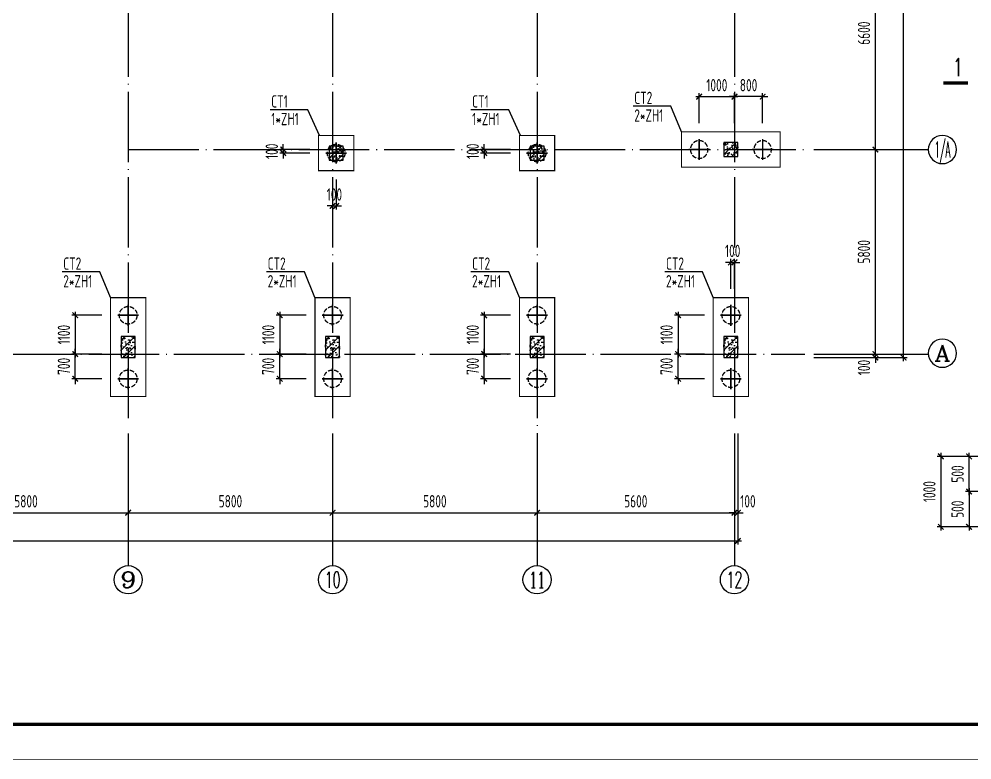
# Model space of a CAD drawing. Extents: x 287065 to 1473467, y 284802 to 344222.
# Drawn here: x 633351 to 660385, y 284802 to 305812 of the extents above; entities that cross this region are included whole.
import ezdxf
from ezdxf.enums import TextEntityAlignment as Align

# ---------------------------------------------------------------- set-up
doc = ezdxf.new("R2010")
doc.units = 0
doc.header["$LTSCALE"] = 1000
doc.linetypes.add('DASH', pattern=[0.35, 0.25, -0.1])
doc.linetypes.add('DOTE', pattern=[2.42, 2, -0.2, 0.02, -0.2])
doc.layers.get('0').update_dxf_attribs({"linetype": 'CONTINUOUS'})
doc.layers.get('DEFPOINTS').update_dxf_attribs({"linetype": 'CONTINUOUS'})
for name, color, linetype in [('AXIS', 8, 'DOTE'), ('AXIS_DIM', 3, 'CONTINUOUS'), ('AXIS_TEXT', 3, 'CONTINUOUS'), ('BASE', 7, 'CONTINUOUS'), ('COLU', 7, 'CONTINUOUS'), ('CT', 255, 'CONTINUOUS'), ('DIM', 3, 'CONTINUOUS'), ('DOTE', 8, 'DOTE'), ('FRAME', 3, 'CONTINUOUS'), ('TEXT', 7, 'CONTINUOUS'), ('TK', 211, 'CONTINUOUS'), ('ZJ', 1, 'CONTINUOUS'), ('柱涂实', 54, 'CONTINUOUS')]:
    doc.layers.add(name, color=color, linetype=linetype)
doc.styles.add('_TCH_AXIS', font='COMPLEX', dxfattribs={"bigfont": 'GBCBIG'})
doc.styles.add('COMPLEX', font='COMPLEX')
doc.styles.add('TSSD_Dimension', font='tssdeng.shx', dxfattribs={"width": 0.7, "bigfont": 'hztxt.shx'})
doc.styles.add('TSSD_Rein', font='tssdeng.shx', dxfattribs={"width": 0.7, "bigfont": 'hztxt.shx'})
doc.dimstyles.new('TSSD_100_100', dxfattribs={"dimtxt": 350, "dimasz": 150, "dimexe": 100, "dimexo": 250, "dimgap": 150, "dimtad": 1, "dimdec": 0, "dimzin": 0, "dimdsep": 46, "dimtxsty": 'TSSD_Dimension', "dimblk": 'ARCHTICK', "dimcen": 0, "dimdle": 100, "dimclrd": 3, "dimclre": 3, "dimclrt": 7, "dimadec": 0, "dimazin": 0, "dimtfac": 1, "dimtdec": 0, "dimtix": 1, "dimtmove": 2, "dimatfit": 3, "dimfxl": 100, "dimtolj": 1, "dimtzin": 0, "dimarcsym": 0})
doc.dimstyles.new('TSSD_50_100', dxfattribs={"dimtxt": 350, "dimasz": 150, "dimexe": 100, "dimexo": 250, "dimgap": 150, "dimtad": 1, "dimdec": 0, "dimlfac": 0.5, "dimzin": 0, "dimdsep": 46, "dimtxsty": 'TSSD_Dimension', "dimblk": 'ARCHTICK', "dimcen": 0, "dimdle": 100, "dimclrd": 3, "dimclre": 3, "dimclrt": 7, "dimadec": 0, "dimazin": 0, "dimtfac": 1, "dimtdec": 0, "dimtix": 1, "dimtmove": 2, "dimatfit": 3, "dimfxl": 100, "dimtolj": 1, "dimtzin": 0, "dimarcsym": 0})

# ---------------------------------------------------------------- blocks, each defined once
blk = doc.blocks.new('_ARCHTICK')
at = {"color": 0}
blk.add_lwpolyline([(-0.53, -0.53, 0.25, 0.25, 0), (0.53, 0.53, 0.5, 0.5, 0)], format="xyseb", dxfattribs=at)
blk = doc.blocks.new('*D24')
at = {"layer": 'AXIS_DIM', "color": 3, "lineweight": -2}
for p, q in [((630647, 294062), (630647, 291712)), ((636447, 294062), (636447, 291712)), ((630547, 291812), (636547, 291812))]:
    blk.add_line(p, q, dxfattribs=at)
at = {"layer": 'DEFPOINTS', "color": 0}
for p in [(630647, 294312), (636447, 294312), (636447, 291812)]:
    blk.add_point(p, dxfattribs=at)
at = {"layer": 'AXIS_DIM', "color": 3, "lineweight": -2, "xscale": 150, "yscale": 150, "zscale": 150, "rotation": 180}
blk.add_blockref('_ARCHTICK', (630647, 291812), dxfattribs=at)
at = {"layer": 'AXIS_DIM', "color": 3, "lineweight": -2, "xscale": 150, "yscale": 150, "zscale": 150}
blk.add_blockref('_ARCHTICK', (636447, 291812), dxfattribs=at)
at = {"layer": 'AXIS_DIM', "color": 7, "insert": (633547, 292137), "char_height": 350, "attachment_point": 5, "style": 'TSSD_Dimension'}
blk.add_mtext('\\A1;5800', dxfattribs=at)
blk = doc.blocks.new('*D25')
at = {"layer": 'AXIS_DIM', "color": 3, "lineweight": -2}
for p, q in [((636447, 294062), (636447, 291712)), ((642247, 294062), (642247, 291712)), ((636347, 291812), (642347, 291812))]:
    blk.add_line(p, q, dxfattribs=at)
at = {"layer": 'DEFPOINTS', "color": 0}
for p in [(636447, 294312), (642247, 294312), (642247, 291812)]:
    blk.add_point(p, dxfattribs=at)
at = {"layer": 'AXIS_DIM', "color": 3, "lineweight": -2, "xscale": 150, "yscale": 150, "zscale": 150, "rotation": 180}
blk.add_blockref('_ARCHTICK', (636447, 291812), dxfattribs=at)
at = {"layer": 'AXIS_DIM', "color": 3, "lineweight": -2, "xscale": 150, "yscale": 150, "zscale": 150}
blk.add_blockref('_ARCHTICK', (642247, 291812), dxfattribs=at)
at = {"layer": 'AXIS_DIM', "color": 7, "insert": (639347, 292137), "char_height": 350, "attachment_point": 5, "style": 'TSSD_Dimension'}
blk.add_mtext('\\A1;5800', dxfattribs=at)
blk = doc.blocks.new('*D26')
at = {"layer": 'AXIS_DIM', "color": 3, "lineweight": -2}
for p, q in [((642247, 294062), (642247, 291712)), ((648047, 294062), (648047, 291712)), ((642147, 291812), (648147, 291812))]:
    blk.add_line(p, q, dxfattribs=at)
at = {"layer": 'DEFPOINTS', "color": 0}
for p in [(642247, 294312), (648047, 294312), (648047, 291812)]:
    blk.add_point(p, dxfattribs=at)
at = {"layer": 'AXIS_DIM', "color": 3, "lineweight": -2, "xscale": 150, "yscale": 150, "zscale": 150, "rotation": 180}
blk.add_blockref('_ARCHTICK', (642247, 291812), dxfattribs=at)
at = {"layer": 'AXIS_DIM', "color": 3, "lineweight": -2, "xscale": 150, "yscale": 150, "zscale": 150}
blk.add_blockref('_ARCHTICK', (648047, 291812), dxfattribs=at)
at = {"layer": 'AXIS_DIM', "color": 7, "insert": (645147, 292137), "char_height": 350, "attachment_point": 5, "style": 'TSSD_Dimension'}
blk.add_mtext('\\A1;5800', dxfattribs=at)
blk = doc.blocks.new('*D27')
at = {"layer": 'AXIS_DIM', "color": 3, "lineweight": -2}
for p, q in [((648047, 294062), (648047, 291712)), ((653647, 294062), (653647, 291712)), ((647947, 291812), (653747, 291812))]:
    blk.add_line(p, q, dxfattribs=at)
at = {"layer": 'DEFPOINTS', "color": 0}
for p in [(648047, 294312), (653647, 294312), (653647, 291812)]:
    blk.add_point(p, dxfattribs=at)
at = {"layer": 'AXIS_DIM', "color": 3, "lineweight": -2, "xscale": 150, "yscale": 150, "zscale": 150, "rotation": 180}
blk.add_blockref('_ARCHTICK', (648047, 291812), dxfattribs=at)
at = {"layer": 'AXIS_DIM', "color": 3, "lineweight": -2, "xscale": 150, "yscale": 150, "zscale": 150}
blk.add_blockref('_ARCHTICK', (653647, 291812), dxfattribs=at)
at = {"layer": 'AXIS_DIM', "color": 7, "insert": (650847, 292137), "char_height": 350, "attachment_point": 5, "style": 'TSSD_Dimension'}
blk.add_mtext('\\A1;5600', dxfattribs=at)
blk = doc.blocks.new('*D28')
at = {"layer": 'AXIS_DIM', "color": 3, "lineweight": -2}
for p, q in [((653647, 294062), (653647, 291712)), ((653747, 294062), (653747, 291712)), ((653647, 291812), (653497, 291812)), ((653647, 291812), (653747, 291812)), ((653747, 291812), (653897, 291812))]:
    blk.add_line(p, q, dxfattribs=at)
at = {"layer": 'DEFPOINTS', "color": 0}
for p in [(653647, 294312), (653747, 294312), (653747, 291812)]:
    blk.add_point(p, dxfattribs=at)
at = {"layer": 'AXIS_DIM', "color": 3, "lineweight": -2, "xscale": 150, "yscale": 150, "zscale": 150}
blk.add_blockref('_ARCHTICK', (653647, 291812), dxfattribs=at)
at = {"layer": 'AXIS_DIM', "color": 3, "lineweight": -2, "xscale": 150, "yscale": 150, "zscale": 150, "rotation": 180}
blk.add_blockref('_ARCHTICK', (653747, 291812), dxfattribs=at)
at = {"layer": 'AXIS_DIM', "color": 7, "insert": (654029, 292137), "char_height": 350, "attachment_point": 5, "style": 'TSSD_Dimension'}
blk.add_mtext('\\A1;100', dxfattribs=at)
blk = doc.blocks.new('*D29')
at = {"layer": 'AXIS_DIM', "color": 3, "lineweight": -2}
for p, q in [((591247, 294062), (591247, 290912)), ((653747, 294062), (653747, 290912)), ((591147, 291012), (653847, 291012))]:
    blk.add_line(p, q, dxfattribs=at)
at = {"layer": 'DEFPOINTS', "color": 0}
for p in [(591247, 294312), (653747, 294312), (653747, 291012)]:
    blk.add_point(p, dxfattribs=at)
at = {"layer": 'AXIS_DIM', "color": 3, "lineweight": -2, "xscale": 150, "yscale": 150, "zscale": 150, "rotation": 180}
blk.add_blockref('_ARCHTICK', (591247, 291012), dxfattribs=at)
at = {"layer": 'AXIS_DIM', "color": 3, "lineweight": -2, "xscale": 150, "yscale": 150, "zscale": 150}
blk.add_blockref('_ARCHTICK', (653747, 291012), dxfattribs=at)
at = {"layer": 'AXIS_DIM', "color": 7, "insert": (622497, 291337), "char_height": 350, "attachment_point": 5, "style": 'TSSD_Dimension'}
blk.add_mtext('\\A1;62500', dxfattribs=at)
blk = doc.blocks.new('_AXISO')
blk.add_circle((0, 0), 0.5)
at = {"layer": 'AXIS_TEXT', "style": 'COMPLEX', "width": 1.041667}
blk.add_attdef('A', text='', height=0.56, dxfattribs=at).set_placement((-0.25, -0.28), (0.25, -0.28), align=Align.FIT)
blk = doc.blocks.new('*D39')
at = {"layer": 'DEFPOINTS', "color": 0}
for p in [(642247, 301512), (642347, 301512), (642347, 300512)]:
    blk.add_point(p, dxfattribs=at)
at = {"layer": 'DIM', "color": 3, "lineweight": -2}
for p, q in [((642247, 301262), (642247, 300412)), ((642347, 301262), (642347, 300412)), ((642247, 300512), (642097, 300512)), ((642247, 300512), (642347, 300512)), ((642347, 300512), (642497, 300512))]:
    blk.add_line(p, q, dxfattribs=at)
at = {"layer": 'DIM', "color": 3, "lineweight": -2, "xscale": 150, "yscale": 150, "zscale": 150}
blk.add_blockref('_ARCHTICK', (642247, 300512), dxfattribs=at)
at = {"layer": 'DIM', "color": 3, "lineweight": -2, "xscale": 150, "yscale": 150, "zscale": 150, "rotation": 180}
blk.add_blockref('_ARCHTICK', (642347, 300512), dxfattribs=at)
at = {"layer": 'DIM', "color": 7, "insert": (642297, 300837), "char_height": 350, "attachment_point": 5, "style": 'TSSD_Dimension'}
blk.add_mtext('\\A1;100', dxfattribs=at)
blk = doc.blocks.new('*D40')
at = {"layer": 'DEFPOINTS', "color": 0}
for p in [(640847, 302012), (641847, 302112), (641847, 302012)]:
    blk.add_point(p, dxfattribs=at)
at = {"layer": 'DIM', "color": 3, "lineweight": -2}
for p, q in [((640847, 302112), (640847, 302262)), ((641597, 302112), (640747, 302112)), ((641597, 302012), (640747, 302012)), ((640847, 302112), (640847, 302012)), ((640847, 302012), (640847, 301862))]:
    blk.add_line(p, q, dxfattribs=at)
at = {"layer": 'DIM', "color": 3, "lineweight": -2, "xscale": 150, "yscale": 150, "zscale": 150}
for p, rotation in [((640847, 302112), 270), ((640847, 302012), 90)]:
    blk.add_blockref('_ARCHTICK', p, dxfattribs=dict(at, rotation=rotation))
at = {"layer": 'DIM', "color": 7, "insert": (640522, 302062), "char_height": 350, "attachment_point": 5, "rotation": 90, "style": 'TSSD_Dimension'}
blk.add_mtext('\\A1;100', dxfattribs=at)
blk = doc.blocks.new('*D41')
at = {"layer": 'DEFPOINTS', "color": 0}
for p in [(646547, 302012), (647547, 302112), (647547, 302012)]:
    blk.add_point(p, dxfattribs=at)
at = {"layer": 'DIM', "color": 3, "lineweight": -2}
for p, q in [((646547, 302112), (646547, 302262)), ((647297, 302112), (646447, 302112)), ((647297, 302012), (646447, 302012)), ((646547, 302112), (646547, 302012)), ((646547, 302012), (646547, 301862))]:
    blk.add_line(p, q, dxfattribs=at)
at = {"layer": 'DIM', "color": 3, "lineweight": -2, "xscale": 150, "yscale": 150, "zscale": 150}
for p, rotation in [((646547, 302112), 270), ((646547, 302012), 90)]:
    blk.add_blockref('_ARCHTICK', p, dxfattribs=dict(at, rotation=rotation))
at = {"layer": 'DIM', "color": 7, "insert": (646222, 302062), "char_height": 350, "attachment_point": 5, "rotation": 90, "style": 'TSSD_Dimension'}
blk.add_mtext('\\A1;100', dxfattribs=at)
blk = doc.blocks.new('TK-A2+(1041X420)')
at = {"layer": 'FRAME'}
for points in [[(529133, 349852, 20, 20, 0), (529133, 307852, 20, 20, 0), (633223, 307852, 20, 20, 0), (633223, 349852, 20, 20, 0)], [(531633, 348852, 100, 100, 0), (531633, 308852, 100, 100, 0), (632223, 308852, 100, 100, 0), (632223, 348852, 100, 100, 0)]]:
    blk.add_lwpolyline(points, format="xyseb", close=True, dxfattribs=at)
blk = doc.blocks.new('*D68')
at = {"layer": 'DEFPOINTS', "color": 0}
for p in [(660303, 293411), (661503, 293411), (661503, 292411)]:
    blk.add_point(p, dxfattribs=at)
at = {"layer": 'DIM', "color": 3, "lineweight": -2}
for p, q in [((661253, 293411), (660203, 293411)), ((660303, 292311), (660303, 293511)), ((661253, 292411), (660203, 292411))]:
    blk.add_line(p, q, dxfattribs=at)
at = {"layer": 'DIM', "color": 3, "lineweight": -2, "xscale": 150, "yscale": 150, "zscale": 150}
for p, rotation in [((660303, 293411), 90), ((660303, 292411), 270)]:
    blk.add_blockref('_ARCHTICK', p, dxfattribs=dict(at, rotation=rotation))
at = {"layer": 'DIM', "color": 7, "insert": (659978, 292911), "char_height": 350, "attachment_point": 5, "rotation": 90, "style": 'TSSD_Dimension'}
blk.add_mtext('\\A1;500', dxfattribs=at)
blk = doc.blocks.new('*D69')
at = {"layer": 'DEFPOINTS', "color": 0}
for p in [(661503, 292411), (660303, 291411), (661503, 291411)]:
    blk.add_point(p, dxfattribs=at)
at = {"layer": 'DIM', "color": 3, "lineweight": -2}
for p, q in [((660303, 292511), (660303, 291311)), ((661253, 292411), (660203, 292411)), ((661253, 291411), (660203, 291411))]:
    blk.add_line(p, q, dxfattribs=at)
at = {"layer": 'DIM', "color": 3, "lineweight": -2, "xscale": 150, "yscale": 150, "zscale": 150}
for p, rotation in [((660303, 292411), 90), ((660303, 291411), 270)]:
    blk.add_blockref('_ARCHTICK', p, dxfattribs=dict(at, rotation=rotation))
at = {"layer": 'DIM', "color": 7, "insert": (659978, 291911), "char_height": 350, "attachment_point": 5, "rotation": 90, "style": 'TSSD_Dimension'}
blk.add_mtext('\\A1;500', dxfattribs=at)
blk = doc.blocks.new('*D70')
at = {"layer": 'DEFPOINTS', "color": 0}
for p in [(661503, 293411), (659503, 291411), (661503, 291411)]:
    blk.add_point(p, dxfattribs=at)
at = {"layer": 'DIM', "color": 3, "lineweight": -2}
for p, q in [((661253, 293411), (659403, 293411)), ((659503, 293511), (659503, 291311)), ((661253, 291411), (659403, 291411))]:
    blk.add_line(p, q, dxfattribs=at)
at = {"layer": 'DIM', "color": 3, "lineweight": -2, "xscale": 150, "yscale": 150, "zscale": 150}
for p, rotation in [((659503, 293411), 90), ((659503, 291411), 270)]:
    blk.add_blockref('_ARCHTICK', p, dxfattribs=dict(at, rotation=rotation))
at = {"layer": 'DIM', "color": 7, "insert": (659178, 292411), "char_height": 350, "attachment_point": 5, "rotation": 90, "style": 'TSSD_Dimension'}
blk.add_mtext('\\A1;1000', dxfattribs=at)
blk = doc.blocks.new('*D81')
at = {"layer": 'DEFPOINTS', "color": 0}
for p in [(653647, 303612), (652647, 302612), (653647, 302612)]:
    blk.add_point(p, dxfattribs=at)
at = {"layer": 'DIM', "color": 3, "lineweight": -2}
for p, q in [((652547, 303612), (653747, 303612)), ((652647, 302862), (652647, 303712)), ((653647, 302862), (653647, 303712))]:
    blk.add_line(p, q, dxfattribs=at)
at = {"layer": 'DIM', "color": 3, "lineweight": -2, "xscale": 150, "yscale": 150, "zscale": 150, "rotation": 180}
blk.add_blockref('_ARCHTICK', (652647, 303612), dxfattribs=at)
at = {"layer": 'DIM', "color": 3, "lineweight": -2, "xscale": 150, "yscale": 150, "zscale": 150}
blk.add_blockref('_ARCHTICK', (653647, 303612), dxfattribs=at)
at = {"layer": 'DIM', "color": 7, "insert": (653147, 303937), "char_height": 350, "attachment_point": 5, "style": 'TSSD_Dimension'}
blk.add_mtext('\\A1;1000', dxfattribs=at)
blk = doc.blocks.new('A$C763315A6')
at = {"layer": 'CT', "const_width": 30}
blk.add_lwpolyline([(965, 2765), (-35, 2765), (-35, -35), (965, -35)], close=True, dxfattribs=at)
at = {"layer": 'DOTE', "ltscale": 0.1, "const_width": 45}
for points in [[(465, 2565), (465, 1965)], [(165, 2265), (765, 2265)], [(465, 765), (465, 165)], [(165, 465), (765, 465)]]:
    blk.add_lwpolyline(points, dxfattribs=at)
at = {"layer": 'ZJ', "linetype": 'DASH', "ltscale": 0.5}
for centre in [(465, 2265), (465, 465)]:
    blk.add_circle(centre, 250, dxfattribs=at)
blk = doc.blocks.new('*D82')
at = {"layer": 'DEFPOINTS', "color": 0}
for p in [(653647, 303612), (653647, 302612), (654447, 302612)]:
    blk.add_point(p, dxfattribs=at)
at = {"layer": 'DIM', "color": 3, "lineweight": -2}
for p, q in [((653647, 303612), (653497, 303612)), ((653647, 302862), (653647, 303712)), ((654447, 303612), (653647, 303612)), ((654447, 302862), (654447, 303712)), ((654447, 303612), (654597, 303612))]:
    blk.add_line(p, q, dxfattribs=at)
at = {"layer": 'DIM', "color": 3, "lineweight": -2, "xscale": 150, "yscale": 150, "zscale": 150}
blk.add_blockref('_ARCHTICK', (653647, 303612), dxfattribs=at)
at = {"layer": 'DIM', "color": 3, "lineweight": -2, "xscale": 150, "yscale": 150, "zscale": 150, "rotation": 180}
blk.add_blockref('_ARCHTICK', (654447, 303612), dxfattribs=at)
at = {"layer": 'DIM', "color": 7, "insert": (654047, 303937), "char_height": 350, "attachment_point": 5, "style": 'TSSD_Dimension'}
blk.add_mtext('\\A1;800', dxfattribs=at)
blk = doc.blocks.new('*D84')
at = {"layer": 'DEFPOINTS', "color": 0}
for p in [(647547, 297412), (646547, 296312), (647547, 296312)]:
    blk.add_point(p, dxfattribs=at)
at = {"layer": 'DIM', "color": 3, "lineweight": -2}
for p, q in [((647297, 297412), (646447, 297412)), ((646547, 297512), (646547, 296212)), ((647297, 296312), (646447, 296312))]:
    blk.add_line(p, q, dxfattribs=at)
at = {"layer": 'DIM', "color": 3, "lineweight": -2, "xscale": 150, "yscale": 150, "zscale": 150}
for p, rotation in [((646547, 297412), 90), ((646547, 296312), 270)]:
    blk.add_blockref('_ARCHTICK', p, dxfattribs=dict(at, rotation=rotation))
at = {"layer": 'DIM', "color": 7, "insert": (646222, 296862), "char_height": 350, "attachment_point": 5, "rotation": 90, "style": 'TSSD_Dimension'}
blk.add_mtext('\\A1;1100', dxfattribs=at)
blk = doc.blocks.new('*D85')
at = {"layer": 'DEFPOINTS', "color": 0}
for p in [(646547, 296312), (647547, 296312), (647547, 295612)]:
    blk.add_point(p, dxfattribs=at)
at = {"layer": 'DIM', "color": 3, "lineweight": -2}
for p, q in [((647297, 296312), (646447, 296312)), ((646547, 296312), (646547, 296462)), ((646547, 295612), (646547, 296312)), ((647297, 295612), (646447, 295612)), ((646547, 295612), (646547, 295462))]:
    blk.add_line(p, q, dxfattribs=at)
at = {"layer": 'DIM', "color": 3, "lineweight": -2, "xscale": 150, "yscale": 150, "zscale": 150}
for p, rotation in [((646547, 296312), 270), ((646547, 295612), 90)]:
    blk.add_blockref('_ARCHTICK', p, dxfattribs=dict(at, rotation=rotation))
at = {"layer": 'DIM', "color": 7, "insert": (646222, 295962), "char_height": 350, "attachment_point": 5, "rotation": 90, "style": 'TSSD_Dimension'}
blk.add_mtext('\\A1;700', dxfattribs=at)
blk = doc.blocks.new('*D88')
at = {"layer": 'DEFPOINTS', "color": 0}
for p in [(653047, 297412), (652047, 296312), (653047, 296312)]:
    blk.add_point(p, dxfattribs=at)
at = {"layer": 'DIM', "color": 3, "lineweight": -2}
for p, q in [((652797, 297412), (651947, 297412)), ((652047, 297512), (652047, 296212)), ((652797, 296312), (651947, 296312))]:
    blk.add_line(p, q, dxfattribs=at)
at = {"layer": 'DIM', "color": 3, "lineweight": -2, "xscale": 150, "yscale": 150, "zscale": 150}
for p, rotation in [((652047, 297412), 90), ((652047, 296312), 270)]:
    blk.add_blockref('_ARCHTICK', p, dxfattribs=dict(at, rotation=rotation))
at = {"layer": 'DIM', "color": 7, "insert": (651722, 296862), "char_height": 350, "attachment_point": 5, "rotation": 90, "style": 'TSSD_Dimension'}
blk.add_mtext('\\A1;1100', dxfattribs=at)
blk = doc.blocks.new('*D89')
at = {"layer": 'DEFPOINTS', "color": 0}
for p in [(652047, 296312), (653047, 296312), (653047, 295612)]:
    blk.add_point(p, dxfattribs=at)
at = {"layer": 'DIM', "color": 3, "lineweight": -2}
for p, q in [((652797, 296312), (651947, 296312)), ((652047, 296312), (652047, 296462)), ((652047, 295612), (652047, 296312)), ((652797, 295612), (651947, 295612)), ((652047, 295612), (652047, 295462))]:
    blk.add_line(p, q, dxfattribs=at)
at = {"layer": 'DIM', "color": 3, "lineweight": -2, "xscale": 150, "yscale": 150, "zscale": 150}
for p, rotation in [((652047, 296312), 270), ((652047, 295612), 90)]:
    blk.add_blockref('_ARCHTICK', p, dxfattribs=dict(at, rotation=rotation))
at = {"layer": 'DIM', "color": 7, "insert": (651722, 295962), "char_height": 350, "attachment_point": 5, "rotation": 90, "style": 'TSSD_Dimension'}
blk.add_mtext('\\A1;700', dxfattribs=at)
blk = doc.blocks.new('*D92')
at = {"layer": 'DEFPOINTS', "color": 0}
for p in [(653647, 298912), (653547, 297912), (653647, 297912)]:
    blk.add_point(p, dxfattribs=at)
at = {"layer": 'DIM', "color": 3, "lineweight": -2}
for p, q in [((653547, 298162), (653547, 299012)), ((653647, 298162), (653647, 299012)), ((653547, 298912), (653397, 298912)), ((653547, 298912), (653647, 298912)), ((653647, 298912), (653797, 298912))]:
    blk.add_line(p, q, dxfattribs=at)
at = {"layer": 'DIM', "color": 3, "lineweight": -2, "xscale": 150, "yscale": 150, "zscale": 150}
blk.add_blockref('_ARCHTICK', (653547, 298912), dxfattribs=at)
at = {"layer": 'DIM', "color": 3, "lineweight": -2, "xscale": 150, "yscale": 150, "zscale": 150, "rotation": 180}
blk.add_blockref('_ARCHTICK', (653647, 298912), dxfattribs=at)
at = {"layer": 'DIM', "color": 7, "insert": (653597, 299237), "char_height": 350, "attachment_point": 5, "style": 'TSSD_Dimension'}
blk.add_mtext('\\A1;100', dxfattribs=at)
blk = doc.blocks.new('*D93')
at = {"layer": 'DEFPOINTS', "color": 0}
for p in [(641747, 297412), (640747, 296312), (641747, 296312)]:
    blk.add_point(p, dxfattribs=at)
at = {"layer": 'DIM', "color": 3, "lineweight": -2}
for p, q in [((641497, 297412), (640647, 297412)), ((640747, 297512), (640747, 296212)), ((641497, 296312), (640647, 296312))]:
    blk.add_line(p, q, dxfattribs=at)
at = {"layer": 'DIM', "color": 3, "lineweight": -2, "xscale": 150, "yscale": 150, "zscale": 150}
for p, rotation in [((640747, 297412), 90), ((640747, 296312), 270)]:
    blk.add_blockref('_ARCHTICK', p, dxfattribs=dict(at, rotation=rotation))
at = {"layer": 'DIM', "color": 7, "insert": (640422, 296862), "char_height": 350, "attachment_point": 5, "rotation": 90, "style": 'TSSD_Dimension'}
blk.add_mtext('\\A1;1100', dxfattribs=at)
blk = doc.blocks.new('*D94')
at = {"layer": 'DEFPOINTS', "color": 0}
for p in [(640747, 296312), (641747, 296312), (641747, 295612)]:
    blk.add_point(p, dxfattribs=at)
at = {"layer": 'DIM', "color": 3, "lineweight": -2}
for p, q in [((641497, 296312), (640647, 296312)), ((640747, 296312), (640747, 296462)), ((640747, 295612), (640747, 296312)), ((641497, 295612), (640647, 295612)), ((640747, 295612), (640747, 295462))]:
    blk.add_line(p, q, dxfattribs=at)
at = {"layer": 'DIM', "color": 3, "lineweight": -2, "xscale": 150, "yscale": 150, "zscale": 150}
for p, rotation in [((640747, 296312), 270), ((640747, 295612), 90)]:
    blk.add_blockref('_ARCHTICK', p, dxfattribs=dict(at, rotation=rotation))
at = {"layer": 'DIM', "color": 7, "insert": (640422, 295962), "char_height": 350, "attachment_point": 5, "rotation": 90, "style": 'TSSD_Dimension'}
blk.add_mtext('\\A1;700', dxfattribs=at)
blk = doc.blocks.new('*D97')
at = {"layer": 'DEFPOINTS', "color": 0}
for p in [(635947, 297412), (634947, 296312), (635947, 296312)]:
    blk.add_point(p, dxfattribs=at)
at = {"layer": 'DIM', "color": 3, "lineweight": -2}
for p, q in [((635697, 297412), (634847, 297412)), ((634947, 297512), (634947, 296212)), ((635697, 296312), (634847, 296312))]:
    blk.add_line(p, q, dxfattribs=at)
at = {"layer": 'DIM', "color": 3, "lineweight": -2, "xscale": 150, "yscale": 150, "zscale": 150}
for p, rotation in [((634947, 297412), 90), ((634947, 296312), 270)]:
    blk.add_blockref('_ARCHTICK', p, dxfattribs=dict(at, rotation=rotation))
at = {"layer": 'DIM', "color": 7, "insert": (634622, 296862), "char_height": 350, "attachment_point": 5, "rotation": 90, "style": 'TSSD_Dimension'}
blk.add_mtext('\\A1;1100', dxfattribs=at)
blk = doc.blocks.new('*D98')
at = {"layer": 'DEFPOINTS', "color": 0}
for p in [(634947, 296312), (635947, 296312), (635947, 295612)]:
    blk.add_point(p, dxfattribs=at)
at = {"layer": 'DIM', "color": 3, "lineweight": -2}
for p, q in [((635697, 296312), (634847, 296312)), ((634947, 296312), (634947, 296462)), ((634947, 295612), (634947, 296312)), ((635697, 295612), (634847, 295612)), ((634947, 295612), (634947, 295462))]:
    blk.add_line(p, q, dxfattribs=at)
at = {"layer": 'DIM', "color": 3, "lineweight": -2, "xscale": 150, "yscale": 150, "zscale": 150}
for p, rotation in [((634947, 296312), 270), ((634947, 295612), 90)]:
    blk.add_blockref('_ARCHTICK', p, dxfattribs=dict(at, rotation=rotation))
at = {"layer": 'DIM', "color": 7, "insert": (634622, 295962), "char_height": 350, "attachment_point": 5, "rotation": 90, "style": 'TSSD_Dimension'}
blk.add_mtext('\\A1;700', dxfattribs=at)
blk = doc.blocks.new('*D126')
at = {"layer": 'AXIS_DIM', "color": 3, "lineweight": -2}
for p, q in [((655897, 296312), (657747, 296312)), ((657647, 296312), (657647, 296462)), ((657647, 296212), (657647, 296312)), ((655897, 296212), (657747, 296212)), ((657647, 296212), (657647, 296062))]:
    blk.add_line(p, q, dxfattribs=at)
at = {"layer": 'DEFPOINTS', "color": 0}
for p in [(655647, 296312), (657647, 296312), (655647, 296212)]:
    blk.add_point(p, dxfattribs=at)
at = {"layer": 'AXIS_DIM', "color": 3, "lineweight": -2, "xscale": 150, "yscale": 150, "zscale": 150}
for p, rotation in [((657647, 296312), 270), ((657647, 296212), 90)]:
    blk.add_blockref('_ARCHTICK', p, dxfattribs=dict(at, rotation=rotation))
at = {"layer": 'AXIS_DIM', "color": 7, "insert": (657322, 295929), "char_height": 350, "attachment_point": 5, "rotation": 90, "style": 'TSSD_Dimension'}
blk.add_mtext('\\A1;100', dxfattribs=at)
blk = doc.blocks.new('*D127')
at = {"layer": 'AXIS_DIM', "color": 3, "lineweight": -2}
for p, q in [((655897, 302112), (657747, 302112)), ((657647, 296212), (657647, 302212)), ((655897, 296312), (657747, 296312))]:
    blk.add_line(p, q, dxfattribs=at)
at = {"layer": 'DEFPOINTS', "color": 0}
for p in [(655647, 302112), (657647, 302112), (655647, 296312)]:
    blk.add_point(p, dxfattribs=at)
at = {"layer": 'AXIS_DIM', "color": 3, "lineweight": -2, "xscale": 150, "yscale": 150, "zscale": 150}
for p, rotation in [((657647, 302112), 90), ((657647, 296312), 270)]:
    blk.add_blockref('_ARCHTICK', p, dxfattribs=dict(at, rotation=rotation))
at = {"layer": 'AXIS_DIM', "color": 7, "insert": (657322, 299212), "char_height": 350, "attachment_point": 5, "rotation": 90, "style": 'TSSD_Dimension'}
blk.add_mtext('\\A1;5800', dxfattribs=at)
blk = doc.blocks.new('*D128')
at = {"layer": 'AXIS_DIM', "color": 3, "lineweight": -2}
for p, q in [((657647, 302012), (657647, 308812)), ((655897, 308712), (657747, 308712)), ((655897, 302112), (657747, 302112))]:
    blk.add_line(p, q, dxfattribs=at)
at = {"layer": 'DEFPOINTS', "color": 0}
for p in [(655647, 308712), (657647, 308712), (655647, 302112)]:
    blk.add_point(p, dxfattribs=at)
at = {"layer": 'AXIS_DIM', "color": 3, "lineweight": -2, "xscale": 150, "yscale": 150, "zscale": 150}
for p, rotation in [((657647, 308712), 90), ((657647, 302112), 270)]:
    blk.add_blockref('_ARCHTICK', p, dxfattribs=dict(at, rotation=rotation))
at = {"layer": 'AXIS_DIM', "color": 7, "insert": (657322, 305412), "char_height": 350, "attachment_point": 5, "rotation": 90, "style": 'TSSD_Dimension'}
blk.add_mtext('\\A1;6600', dxfattribs=at)
blk = doc.blocks.new('*D132')
at = {"layer": 'AXIS_DIM', "color": 3, "lineweight": -2}
for p, q in [((655897, 321212), (658547, 321212)), ((658447, 296112), (658447, 321312)), ((655897, 296212), (658547, 296212))]:
    blk.add_line(p, q, dxfattribs=at)
at = {"layer": 'DEFPOINTS', "color": 0}
for p in [(655647, 321212), (658447, 321212), (655647, 296212)]:
    blk.add_point(p, dxfattribs=at)
at = {"layer": 'AXIS_DIM', "color": 3, "lineweight": -2, "xscale": 150, "yscale": 150, "zscale": 150}
for p, rotation in [((658447, 321212), 90), ((658447, 296212), 270)]:
    blk.add_blockref('_ARCHTICK', p, dxfattribs=dict(at, rotation=rotation))
at = {"layer": 'AXIS_DIM', "color": 7, "insert": (658122, 308712), "char_height": 350, "attachment_point": 5, "rotation": 90, "style": 'TSSD_Dimension'}
blk.add_mtext('\\A1;25000', dxfattribs=at)

msp = doc.modelspace()

# ---------------------------------------------------------------- hatches: boundary and pattern name
at = {"layer": '柱涂实'}
h = msp.add_hatch(dxfattribs=at)
h.set_pattern_fill('ARMORED', color=8, scale=40, style=0)
h.set_pattern_definition([(50, (272335, 247072.5), (286.90407, -25.10085), [30, -330]), (355, (272335, 247072.5), (-55.50053, 300.87685), [24, -264]), (100.4514, (272358.9, 247070.4), (231.40375, 275.77582), [25.49608, -280.45684]), (46.1842, (272335, 247152.5), (426.89642, -66.2076), [45, -495]), (96.6356, (272370.57, 247147), (373.8651, 389.64715), [38.2441, -420.6852]), (351.1842, (272335, 247152.5), (373.8648, 389.64744), [36, -396]), (21, (272375, 247132.5), (238.76282, -161.04756), [30, -330]), (326, (272375, 247132.5), (97.32613, 290.06002), [24, -264]), (71.4514, (272394.9, 247119.08), (336.08905, 129.0122), [25.49608, -280.45684]), (37.5, (272335, 247072.5), (4.863942, 133.157542), [0, -260.8, 0, -268, 0, -265]), (7.5, (272335, 247072.5), (105.227815, 157.764685), [0, -152.8, 0, -254.8, 0, -101]), (327.5, (272245.8, 247072.5), (213.528974, -9.02195), [0, -100, 0, -312, 0, -414]), (317.5, (272205.8, 247072.5), (233.27447, 40.04199), [0, -130, 0, -207.2, 0, -294]), (45, (272335, 247072.5), (-141.42136, 141.42136), [])])
h.paths.add_polyline_path([(653746.971, 301911.708), (653746.971, 302311.708), (653346.971, 302311.708), (653346.971, 301911.708)])
h = msp.add_hatch(dxfattribs=at)
h.set_pattern_fill('ARMORED', color=8, scale=40, style=0)
h.set_pattern_definition([(50, (261135, 246972.5), (286.90407, -25.10085), [30, -330]), (355, (261135, 246972.5), (-55.50053, 300.87685), [24, -264]), (100.4514, (261158.9, 246970.4), (231.40375, 275.77582), [25.49608, -280.45684]), (46.1842, (261135, 247052.5), (426.89642, -66.2076), [45, -495]), (96.6356, (261170.57, 247047), (373.8651, 389.64715), [38.2441, -420.6852]), (351.1842, (261135, 247052.5), (373.8648, 389.64744), [36, -396]), (21, (261175, 247032.5), (238.76282, -161.04756), [30, -330]), (326, (261175, 247032.5), (97.32613, 290.06002), [24, -264]), (71.4514, (261194.9, 247019.08), (336.08905, 129.0122), [25.49608, -280.45684]), (37.5, (261135, 246972.5), (4.863942, 133.157542), [0, -260.8, 0, -268, 0, -265]), (7.5, (261135, 246972.5), (105.227815, 157.764685), [0, -152.8, 0, -254.8, 0, -101]), (327.5, (261045.8, 246972.5), (213.528974, -9.02195), [0, -100, 0, -312, 0, -414]), (317.5, (261005.8, 246972.5), (233.27447, 40.04199), [0, -130, 0, -207.2, 0, -294]), (45, (261135, 246972.5), (-141.42136, 141.42136), [])])
h.paths.add_polyline_path([(642546.971, 301811.708), (642546.971, 302211.708), (642146.971, 302211.708), (642146.971, 301811.708)])
h = msp.add_hatch(dxfattribs=at)
h.set_pattern_fill('ARMORED', color=8, scale=40, style=0)
h.set_pattern_definition([(50, (266835, 246972.5), (286.90407, -25.10085), [30, -330]), (355, (266835, 246972.5), (-55.50053, 300.87685), [24, -264]), (100.4514, (266858.9, 246970.4), (231.40375, 275.77582), [25.49608, -280.45684]), (46.1842, (266835, 247052.5), (426.89642, -66.2076), [45, -495]), (96.6356, (266870.57, 247047), (373.8651, 389.64715), [38.2441, -420.6852]), (351.1842, (266835, 247052.5), (373.8648, 389.64744), [36, -396]), (21, (266875, 247032.5), (238.76282, -161.04756), [30, -330]), (326, (266875, 247032.5), (97.32613, 290.06002), [24, -264]), (71.4514, (266894.9, 247019.08), (336.08905, 129.0122), [25.49608, -280.45684]), (37.5, (266835, 246972.5), (4.863942, 133.157542), [0, -260.8, 0, -268, 0, -265]), (7.5, (266835, 246972.5), (105.227815, 157.764685), [0, -152.8, 0, -254.8, 0, -101]), (327.5, (266745.8, 246972.5), (213.528974, -9.02195), [0, -100, 0, -312, 0, -414]), (317.5, (266705.8, 246972.5), (233.27447, 40.04199), [0, -130, 0, -207.2, 0, -294]), (45, (266835, 246972.5), (-141.42136, 141.42136), [])])
h.paths.add_polyline_path([(648246.971, 301811.708), (648246.971, 302211.708), (647846.971, 302211.708), (647846.971, 301811.708)])
h = msp.add_hatch(dxfattribs=at)
h.set_pattern_fill('ARMORED', color=8, scale=40, style=0)
h.set_pattern_definition([(50, (42624.25, 37123.48), (286.90407, -25.10085), [30, -330]), (355, (42624.25, 37123.48), (-55.50053, 300.87685), [24, -264]), (100.4514, (42648.16, 37121.4), (231.40375, 275.77582), [25.49608, -280.45684]), (46.1842, (42624.25, 37203.5), (426.89642, -66.2076), [45, -495]), (96.6356, (42659.82, 37197.97), (373.86508, 389.64715), [38.24412, -420.6852]), (351.1842, (42624.25, 37203.5), (373.86478, 389.64744), [36, -396]), (21, (42664.25, 37183.48), (238.76282, -161.04756), [30, -330]), (326, (42664.25, 37183.48), (97.32613, 290.06002), [24, -264]), (71.4514, (42684.14, 37170.06), (336.08905, 129.0122), [25.49608, -280.45684]), (37.5, (42624.25, 37123.48), (4.863942, 133.157542), [0, -260.8, 0, -268, 0, -265]), (7.5, (42624.25, 37123.48), (105.227815, 157.764685), [0, -152.8, 0, -254.8, 0, -101]), (327.5, (42535.05, 37123.48), (213.528974, -9.021949), [0, -100, 0, -312, 0, -414]), (317.5, (42495.05, 37123.48), (233.27447, 40.041993), [0, -130, 0, -207.2, 0, -294]), (45, (42624.25, 37123.48), (-141.421356, 141.421356), [])])
h.paths.add_polyline_path([(636646.971, 296211.708), (636646.971, 296811.708), (636246.971, 296811.708), (636246.971, 296211.708)])
h = msp.add_hatch(dxfattribs=at)
h.set_pattern_fill('ARMORED', color=8, scale=40, style=0)
h.set_pattern_definition([(50, (48424.25, 37123.48), (286.90407, -25.10085), [30, -330]), (355, (48424.25, 37123.48), (-55.50053, 300.87685), [24, -264]), (100.4514, (48448.16, 37121.4), (231.40375, 275.77582), [25.49608, -280.45684]), (46.1842, (48424.25, 37203.5), (426.89642, -66.2076), [45, -495]), (96.6356, (48459.82, 37197.97), (373.86508, 389.64715), [38.24412, -420.6852]), (351.1842, (48424.25, 37203.5), (373.86478, 389.64744), [36, -396]), (21, (48464.25, 37183.48), (238.76282, -161.04756), [30, -330]), (326, (48464.25, 37183.48), (97.32613, 290.06002), [24, -264]), (71.4514, (48484.14, 37170.06), (336.08905, 129.0122), [25.49608, -280.45684]), (37.5, (48424.25, 37123.48), (4.863942, 133.157542), [0, -260.8, 0, -268, 0, -265]), (7.5, (48424.25, 37123.48), (105.227815, 157.764685), [0, -152.8, 0, -254.8, 0, -101]), (327.5, (48335.05, 37123.48), (213.528974, -9.021949), [0, -100, 0, -312, 0, -414]), (317.5, (48295.05, 37123.48), (233.27447, 40.041993), [0, -130, 0, -207.2, 0, -294]), (45, (48424.25, 37123.48), (-141.421356, 141.421356), [])])
h.paths.add_polyline_path([(642446.971, 296211.708), (642446.971, 296811.708), (642046.971, 296811.708), (642046.971, 296211.708)])
h = msp.add_hatch(dxfattribs=at)
h.set_pattern_fill('ARMORED', color=8, scale=40, style=0)
h.set_pattern_definition([(50, (54224.25, 37123.48), (286.90407, -25.10085), [30, -330]), (355, (54224.25, 37123.48), (-55.50053, 300.87685), [24, -264]), (100.4514, (54248.16, 37121.4), (231.40375, 275.77582), [25.49608, -280.45684]), (46.1842, (54224.25, 37203.5), (426.89642, -66.2076), [45, -495]), (96.6356, (54259.82, 37197.97), (373.86508, 389.64715), [38.24412, -420.6852]), (351.1842, (54224.25, 37203.5), (373.86478, 389.64744), [36, -396]), (21, (54264.25, 37183.48), (238.76282, -161.04756), [30, -330]), (326, (54264.25, 37183.48), (97.32613, 290.06002), [24, -264]), (71.4514, (54284.14, 37170.06), (336.08905, 129.0122), [25.49608, -280.45684]), (37.5, (54224.25, 37123.48), (4.863942, 133.157542), [0, -260.8, 0, -268, 0, -265]), (7.5, (54224.25, 37123.48), (105.227815, 157.764685), [0, -152.8, 0, -254.8, 0, -101]), (327.5, (54135.05, 37123.48), (213.528974, -9.021949), [0, -100, 0, -312, 0, -414]), (317.5, (54095.05, 37123.48), (233.27447, 40.041993), [0, -130, 0, -207.2, 0, -294]), (45, (54224.25, 37123.48), (-141.421356, 141.421356), [])])
h.paths.add_polyline_path([(648246.971, 296211.708), (648246.971, 296811.708), (647846.971, 296811.708), (647846.971, 296211.708)])
h = msp.add_hatch(dxfattribs=at)
h.set_pattern_fill('ARMORED', color=8, scale=40, style=0)
h.set_pattern_definition([(50, (59724.25, 37123.48), (286.90407, -25.10085), [30, -330]), (355, (59724.25, 37123.48), (-55.50053, 300.87685), [24, -264]), (100.4514, (59748.16, 37121.4), (231.40375, 275.77582), [25.49608, -280.45684]), (46.1842, (59724.25, 37203.5), (426.89642, -66.2076), [45, -495]), (96.6356, (59759.82, 37197.97), (373.86508, 389.64715), [38.24412, -420.6852]), (351.1842, (59724.25, 37203.5), (373.86478, 389.64744), [36, -396]), (21, (59764.25, 37183.48), (238.76282, -161.04756), [30, -330]), (326, (59764.25, 37183.48), (97.32613, 290.06002), [24, -264]), (71.4514, (59784.14, 37170.06), (336.08905, 129.0122), [25.49608, -280.45684]), (37.5, (59724.25, 37123.48), (4.863942, 133.157542), [0, -260.8, 0, -268, 0, -265]), (7.5, (59724.25, 37123.48), (105.227815, 157.764685), [0, -152.8, 0, -254.8, 0, -101]), (327.5, (59635.05, 37123.48), (213.528974, -9.021949), [0, -100, 0, -312, 0, -414]), (317.5, (59595.05, 37123.48), (233.27447, 40.041993), [0, -130, 0, -207.2, 0, -294]), (45, (59724.25, 37123.48), (-141.421356, 141.421356), [])])
h.paths.add_polyline_path([(653746.971, 296211.708), (653746.971, 296811.708), (653346.971, 296811.708), (653346.971, 296211.708)])

# ---------------------------------------------------------------- linework, layer by layer
at = {"layer": 'AXIS'}
for p, q in [((636446.971, 323111.708), (636446.971, 294311.708)), ((642246.971, 323111.708), (642246.971, 294311.708)), ((648046.971, 323111.708), (648046.971, 292731.706)), ((653646.971, 323111.708), (653646.971, 294311.708)), ((636446.971, 302111.708), (655646.971, 302111.708)), ((589346.971, 296311.708), (655646.971, 296311.708))]:
    msp.add_line(p, q, dxfattribs=at)
at = {"layer": 'AXIS_TEXT'}
for p, q in [((655896.971, 302111.708), (659146.971, 302111.708)), ((655896.971, 296311.708), (659146.971, 296311.708)), ((636446.971, 294061.708), (636446.971, 290311.708)), ((642246.971, 294061.708), (642246.971, 290311.708)), ((648046.971, 294061.708), (648046.971, 290311.708)), ((653646.971, 294061.708), (653646.971, 290311.708))]:
    msp.add_line(p, q, dxfattribs=at)
at = {"layer": 'COLU', "color": 8, "ltscale": 0.01}
for points in [[(653746.971, 301911.708), (653746.971, 302311.708), (653346.971, 302311.708), (653346.971, 301911.708)], [(642546.971, 301811.708), (642546.971, 302211.708), (642146.971, 302211.708), (642146.971, 301811.708)], [(648246.971, 301811.708), (648246.971, 302211.708), (647846.971, 302211.708), (647846.971, 301811.708)], [(636646.971, 296211.708), (636646.971, 296811.708), (636246.971, 296811.708), (636246.971, 296211.708)], [(642446.971, 296211.708), (642446.971, 296811.708), (642046.971, 296811.708), (642046.971, 296211.708)], [(648246.971, 296211.708), (648246.971, 296811.708), (647846.971, 296811.708), (647846.971, 296211.708)], [(653746.971, 296211.708), (653746.971, 296811.708), (653346.971, 296811.708), (653346.971, 296211.708)]]:
    msp.add_lwpolyline(points, close=True, dxfattribs=at)
at = {"layer": 'CT', "const_width": 30}
for points in [[(641846.971, 302511.708), (641846.971, 301511.708), (642846.971, 301511.708), (642846.971, 302511.708)], [(647546.971, 302511.708), (647546.971, 301511.708), (648546.971, 301511.708), (648546.971, 302511.708)]]:
    msp.add_lwpolyline(points, close=True, dxfattribs=at)
at = {"layer": 'DOTE', "ltscale": 0.1, "const_width": 45}
for points in [[(642346.971, 302311.708), (642346.971, 301711.708)], [(648046.971, 302311.708), (648046.971, 301711.708)], [(642046.971, 302011.708), (642646.971, 302011.708)], [(647746.971, 302011.708), (648346.971, 302011.708)]]:
    msp.add_lwpolyline(points, dxfattribs=at)
at = {"layer": 'TEXT', "const_width": 100}
msp.add_lwpolyline([(659570.226, 303997.396), (660270.226, 303997.396)], dxfattribs=at)
at = {"layer": 'TEXT'}
for points in [[(652146.971, 302611.708), (651845.265, 303341.65), (650772.485, 303341.65)], [(641874.424, 302511.708), (641545.265, 303241.65), (640472.485, 303241.65)], [(647574.424, 302511.708), (647245.265, 303241.65), (646172.485, 303241.65)], [(635946.971, 297911.708), (635645.265, 298641.65), (634572.485, 298641.65)], [(641746.971, 297911.708), (641445.265, 298641.65), (640372.485, 298641.65)], [(647546.971, 297911.708), (647245.265, 298641.65), (646172.485, 298641.65)], [(653046.971, 297911.708), (652745.265, 298641.65), (651672.485, 298641.65)]]:
    msp.add_lwpolyline(points, dxfattribs=at)
at = {"layer": 'ZJ', "linetype": 'DASH', "ltscale": 0.5}
for centre in [(642346.971, 302011.708), (648046.971, 302011.708)]:
    msp.add_circle(centre, 250, dxfattribs=at)

# ---------------------------------------------------------------- block references
at = {"layer": 'AXIS_TEXT'}
ref = msp.add_blockref('_AXISO', (659546.971, 302111.708), dxfattribs=dict(at, xscale=-800, yscale=800, zscale=800))
ref.add_attrib('A', '1/A', dxfattribs={"height": 452.5483, "style": '_TCH_AXIS', "width": 0.381818}).set_placement((659320.697, 301885.434), (659773.245, 301885.434), align=Align.FIT)
ref = msp.add_blockref('_AXISO', (659546.971, 296335.726), dxfattribs=dict(at, xscale=-800, yscale=800, zscale=800))
ref.add_attrib('A', 'A', dxfattribs={"height": 452.548, "style": '_TCH_AXIS', "width": 1.166667}).set_placement((659320.697, 296109.452), (659773.245, 296109.452), align=Align.FIT)
ref = msp.add_blockref('_AXISO', (636446.971, 289911.708), dxfattribs=dict(at, xscale=800, yscale=800, zscale=800))
ref.add_attrib('A', '9', dxfattribs={"height": 452.548, "style": '_TCH_AXIS', "width": 1.5}).set_placement((636220.697, 289685.434), (636673.245, 289685.434), align=Align.FIT)
ref = msp.add_blockref('_AXISO', (642246.971, 289911.708), dxfattribs=dict(at, xscale=800, yscale=800, zscale=800))
ref.add_attrib('A', '10', dxfattribs={"height": 452.5483, "style": '_TCH_AXIS', "width": 0.724138}).set_placement((642020.697, 289685.434), (642473.245, 289685.434), align=Align.FIT)
ref = msp.add_blockref('_AXISO', (648046.971, 289911.708), dxfattribs=dict(at, xscale=800, yscale=800, zscale=800))
ref.add_attrib('A', '11', dxfattribs={"height": 452.5483, "style": '_TCH_AXIS', "width": 0.875}).set_placement((647820.697, 289685.434), (648273.245, 289685.434), align=Align.FIT)
ref = msp.add_blockref('_AXISO', (653646.971, 289911.708), dxfattribs=dict(at, xscale=800, yscale=800, zscale=800))
ref.add_attrib('A', '12', dxfattribs={"height": 452.5483, "style": '_TCH_AXIS', "width": 0.724138}).set_placement((653420.697, 289685.434), (653873.245, 289685.434), align=Align.FIT)
at = {"layer": 'BASE', "xscale": -1, "rotation": 90}
msp.add_blockref('A$C763315A6', (654911.97, 302576.71), dxfattribs=at)
at = {"layer": 'BASE'}
for p in [(635981.969, 295146.709), (641781.969, 295146.709), (647581.969, 295146.709), (653081.969, 295146.709)]:
    msp.add_blockref('A$C763315A6', p, dxfattribs=at)
at = {"layer": 'TK'}
msp.add_blockref('TK-A2+(1041X420)', (52724.247, -23040.14), dxfattribs=at)

# ---------------------------------------------------------------- texts
at = {"layer": 'TEXT', "width": 0.7}
for s, height, style, p in [('1', 500, 'COMPLEX', (659840.932, 304197.016)), ('CT1', 350, 'TSSD_Rein', (640504.76, 303301.65)), ('CT1', 350, 'TSSD_Rein', (646204.76, 303301.65)), ('CT2', 350, 'TSSD_Rein', (650804.76, 303401.65)), ('1*ZH1', 350, 'TSSD_Rein', (640504.76, 302801.65)), ('1*ZH1', 350, 'TSSD_Rein', (646204.76, 302801.65)), ('2*ZH1', 350, 'TSSD_Rein', (650804.76, 302901.65)), ('CT2', 350, 'TSSD_Rein', (634604.76, 298701.65)), ('CT2', 350, 'TSSD_Rein', (640404.76, 298701.65)), ('CT2', 350, 'TSSD_Rein', (646204.76, 298701.65)), ('CT2', 350, 'TSSD_Rein', (651704.76, 298701.65)), ('2*ZH1', 350, 'TSSD_Rein', (634604.76, 298201.65)), ('2*ZH1', 350, 'TSSD_Rein', (640404.76, 298201.65)), ('2*ZH1', 350, 'TSSD_Rein', (646204.76, 298201.65)), ('2*ZH1', 350, 'TSSD_Rein', (651704.76, 298201.65))]:
    msp.add_text(s, height=height, dxfattribs=dict(at, style=style)).set_placement(p)

# ---------------------------------------------------------------- dimensions: what is measured, and where the dimension line sits
at = {"layer": 'AXIS_DIM'}
for p1, p2, distance, picture, middle in [((655646.971, 296211.708), (655646.971, 321211.708), -2800, '*D132', (658121.971, 308711.708)), ((655646.971, 302111.708), (655646.971, 308711.708), -2000, '*D128', (657321.971, 305411.708)), ((655646.971, 296311.708), (655646.971, 302111.708), -2000, '*D127', (657321.971, 299211.708)), ((591246.971, 294311.708), (653746.971, 294311.708), -3300, '*D29', (622496.971, 291336.708)), ((630646.971, 294311.708), (636446.971, 294311.708), -2500, '*D24', (633546.971, 292136.708)), ((636446.971, 294311.708), (642246.971, 294311.708), -2500, '*D25', (639346.971, 292136.708)), ((642246.971, 294311.708), (648046.971, 294311.708), -2500, '*D26', (645146.971, 292136.708)), ((648046.971, 294311.708), (653646.971, 294311.708), -2500, '*D27', (650846.971, 292136.708))]:
    dim = msp.add_aligned_dim(p1=p1, p2=p2, distance=distance, dimstyle='TSSD_100_100', dxfattribs=at)
    dim.commit()
    dim.dimension.update_dxf_attribs({"geometry": picture, "text_midpoint": middle})
for base, p1, p2, angle, picture, middle in [((657646.971, 296311.708), (655646.971, 296211.708), (655646.971, 296311.708), 90, '*D126', (657321.971, 295929.464)), ((653746.971, 291811.708), (653646.971, 294311.708), (653746.971, 294311.708), 0, '*D28', (654029.215, 292136.708))]:
    dim = msp.add_linear_dim(base=base, p1=p1, p2=p2, angle=angle, dimstyle='TSSD_100_100', dxfattribs=at)
    dim.commit()
    dim.dimension.update_dxf_attribs({"geometry": picture, "text_midpoint": middle, "dimtype": 129})
at = {"layer": 'DIM'}
for base, p1, p2, picture, middle in [((653646.971, 303611.708), (652646.971, 302611.708), (653646.971, 302611.708), '*D81', (653146.971, 303936.708)), ((642346.971, 300511.708), (642246.971, 301511.708), (642346.971, 301511.708), '*D39', (642296.971, 300836.708)), ((653646.971, 298911.708), (653546.971, 297911.708), (653646.971, 297911.708), '*D92', (653596.971, 299236.708))]:
    dim = msp.add_linear_dim(base=base, p1=p1, p2=p2, dimstyle='TSSD_100_100', dxfattribs=at)
    dim.commit()
    dim.dimension.update_dxf_attribs({"geometry": picture, "text_midpoint": middle})
for base, p1, p2, angle, dimstyle, picture, middle in [((653646.971, 303611.708), (654446.971, 302611.708), (653646.971, 302611.708), 180, 'TSSD_100_100', '*D82', (654046.971, 303936.708)), ((640846.971, 302011.708), (641846.971, 302111.708), (641846.971, 302011.708), 270, 'TSSD_100_100', '*D40', (640521.971, 302061.708)), ((646546.971, 302011.708), (647546.971, 302111.708), (647546.971, 302011.708), 270, 'TSSD_100_100', '*D41', (646221.971, 302061.708)), ((634946.971, 296311.708), (635946.971, 297411.708), (635946.971, 296311.708), 270, 'TSSD_100_100', '*D97', (634621.971, 296861.708)), ((640746.971, 296311.708), (641746.971, 297411.708), (641746.971, 296311.708), 270, 'TSSD_100_100', '*D93', (640421.971, 296861.708)), ((646546.971, 296311.708), (647546.971, 297411.708), (647546.971, 296311.708), 270, 'TSSD_100_100', '*D84', (646221.971, 296861.708)), ((652046.971, 296311.708), (653046.971, 297411.708), (653046.971, 296311.708), 270, 'TSSD_100_100', '*D88', (651721.971, 296861.708)), ((634946.971, 296311.708), (635946.971, 295611.708), (635946.971, 296311.708), 90, 'TSSD_100_100', '*D98', (634621.971, 295961.708)), ((640746.971, 296311.708), (641746.971, 295611.708), (641746.971, 296311.708), 90, 'TSSD_100_100', '*D94', (640421.971, 295961.708)), ((646546.971, 296311.708), (647546.971, 295611.708), (647546.971, 296311.708), 90, 'TSSD_100_100', '*D85', (646221.971, 295961.708)), ((652046.971, 296311.708), (653046.971, 295611.708), (653046.971, 296311.708), 90, 'TSSD_100_100', '*D89', (651721.971, 295961.708)), ((659503.035, 291411.219), (661503.035, 293411.219), (661503.035, 291411.219), 270, 'TSSD_50_100', '*D70', (659178.035, 292411.219)), ((660303.035, 293411.219), (661503.035, 292411.219), (661503.035, 293411.219), 270, 'TSSD_50_100', '*D68', (659978.035, 292911.219)), ((660303.035, 291411.219), (661503.035, 292411.219), (661503.035, 291411.219), 270, 'TSSD_50_100', '*D69', (659978.035, 291911.219))]:
    dim = msp.add_linear_dim(base=base, p1=p1, p2=p2, angle=angle, dimstyle=dimstyle, dxfattribs=at)
    dim.commit()
    dim.dimension.update_dxf_attribs({"geometry": picture, "text_midpoint": middle})

doc.saveas('drawing.dxf')
